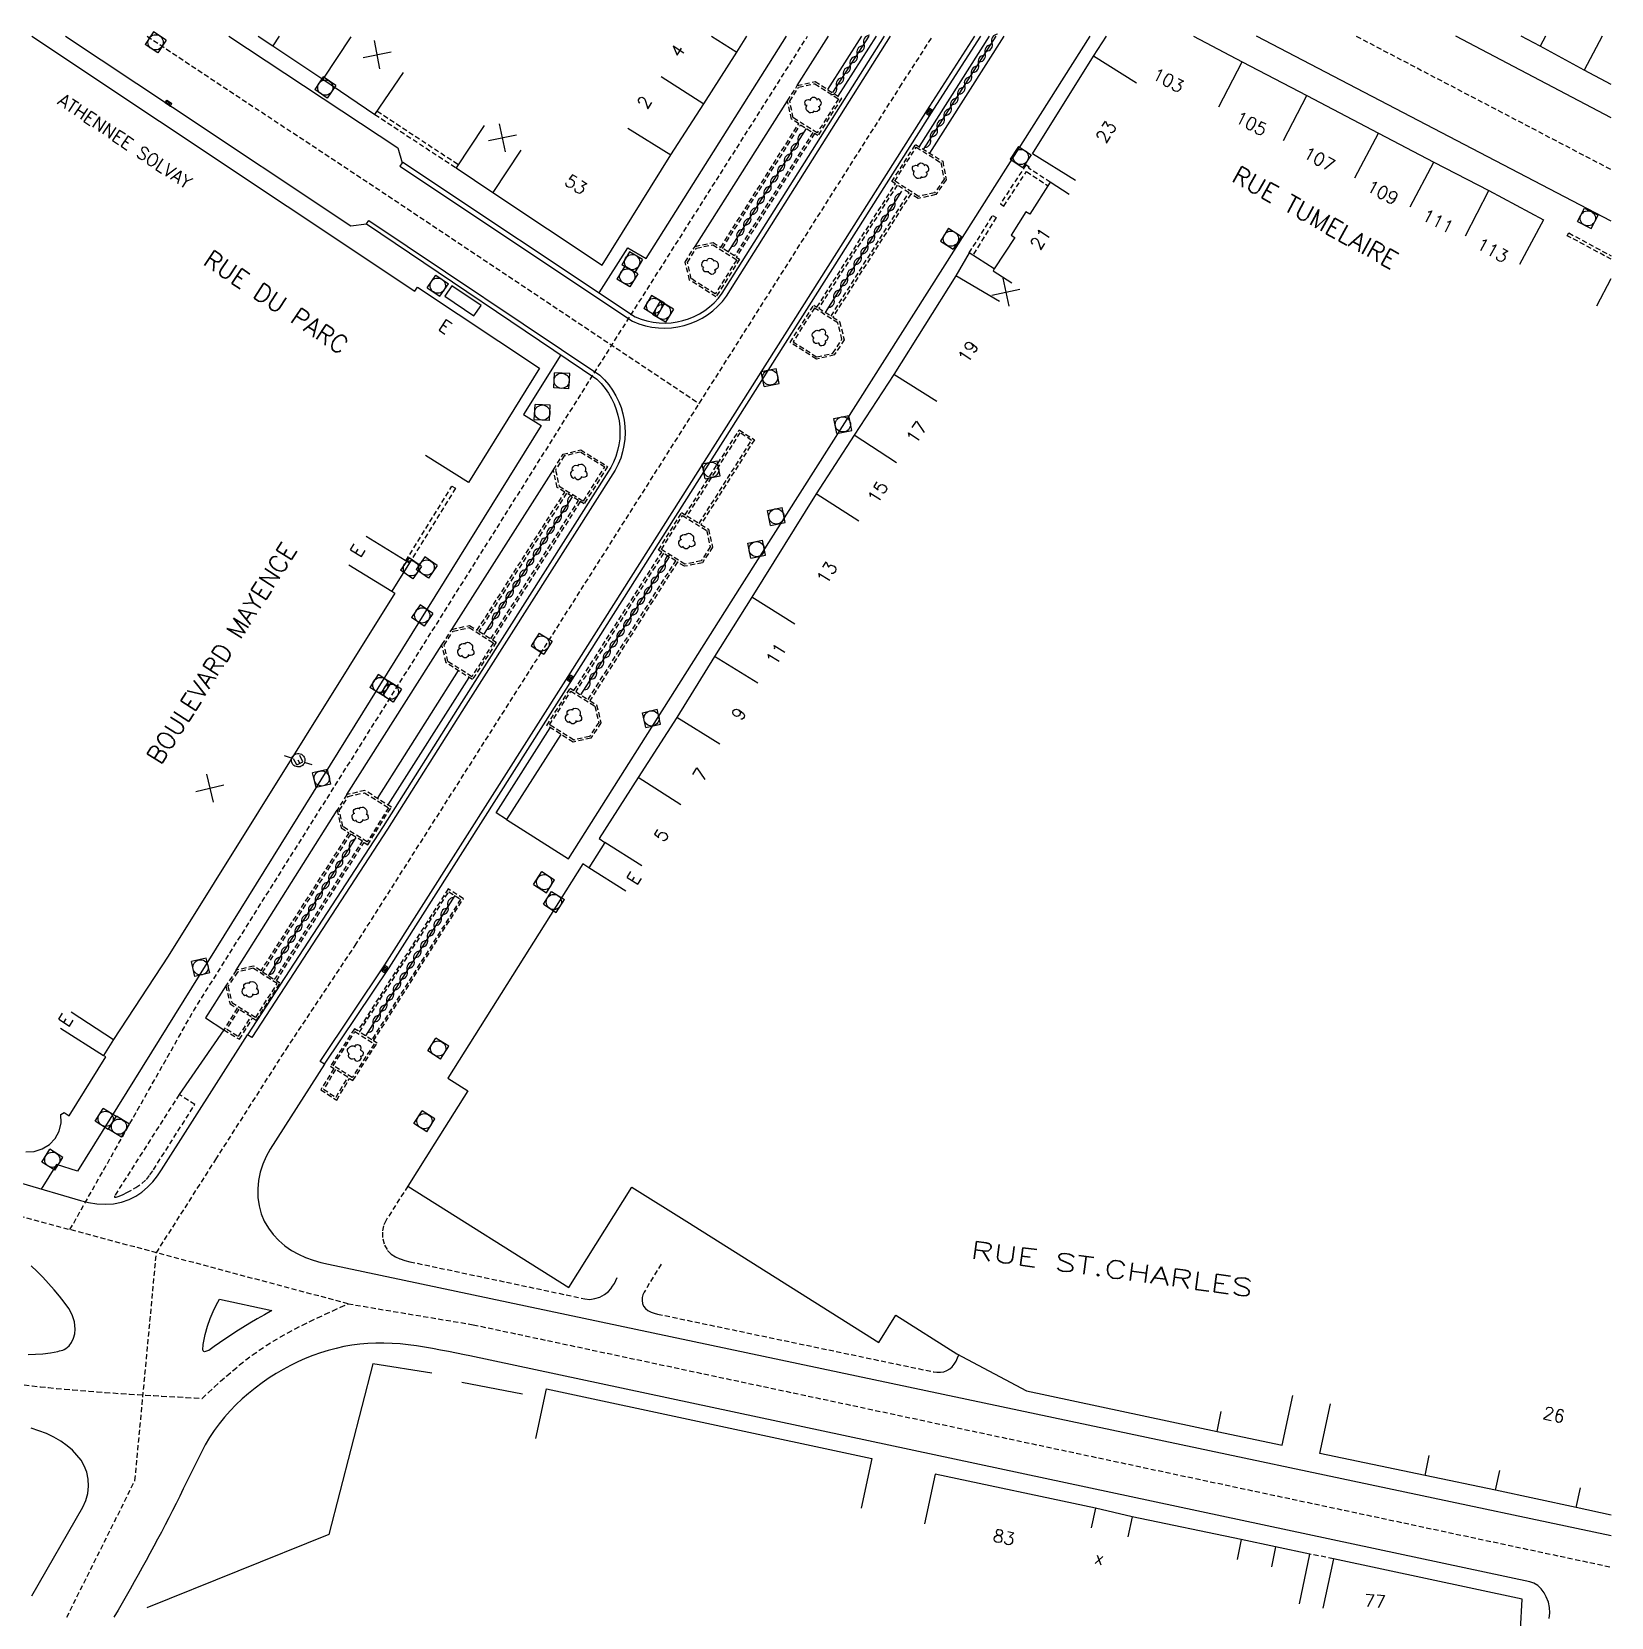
# Model space of a CAD drawing. Header units: millimetres. Extents: x 154999 to 156001, y 121000 to 122001.
# Drawn here: x 155844.4 to 156000, y 121844.2 to 122000.4 of the extents above; entities that cross this region are included whole.
import ezdxf
from ezdxf.enums import TextEntityAlignment as Align

# ---------------------------------------------------------------- set-up
doc = ezdxf.new("R2010")
doc.units = ezdxf.units.MM
doc.linetypes.add('DASHED', pattern=[0.75, 0.5, -0.25])
doc.layers.get('0').update_dxf_attribs({"linetype": 'CONTINUOUS'})
for name, color, linetype in [('W0001', 6, 'DASHED'), ('W0008', 7, 'CONTINUOUS'), ('W0100', 7, 'CONTINUOUS'), ('W0112', 1, 'DASHED'), ('W0300', 7, 'CONTINUOUS'), ('W0310', 3, 'CONTINUOUS'), ('W0322', 7, 'CONTINUOUS'), ('W0334', 7, 'CONTINUOUS'), ('W0400', 7, 'CONTINUOUS'), ('W0420', 7, 'CONTINUOUS'), ('W0471', 7, 'CONTINUOUS'), ('W0984', 7, 'CONTINUOUS'), ('W0989', 7, 'CONTINUOUS'), ('W0991', 7, 'CONTINUOUS'), ('W1102', 7, 'CONTINUOUS')]:
    doc.layers.add(name, color=color, linetype=linetype)
doc.styles.get("Standard").update_dxf_attribs({"font": 'romans.shx', "width": 0.85})

# ---------------------------------------------------------------- blocks, each defined once
blk = doc.blocks.new('T420')
for p, q in [((0.75, 0.75), (-0.75, 0.75)), ((-0.75, 0.75), (-0.75, -0.75)), ((0.75, 0.75), (0.75, -0.75)), ((0.75, -0.75), (-0.75, -0.75))]:
    blk.add_line(p, q)
blk.add_ellipse((0, 0), major_axis=(-0.53, 0.53), ratio=1, start_param=3.926991, end_param=10.210176)
blk = doc.blocks.new('t991o')
at = {"color": 0, "linetype": 'Continuous'}
for p, q in [((-1, 1), (1, -1)), ((-1, -1), (1, 1))]:
    blk.add_line(p, q, dxfattribs=at)
blk = doc.blocks.new('T400')
for p, q in [((-0.15, 0.3), (0.15, 0.3)), ((-0.15, -0.25), (-0.15, 0.3)), ((-0.15, 0.15), (0.15, 0.15)), ((-0.15, 0), (0.15, 0)), ((0.15, 0.3), (0.15, -0.25)), ((-0.15, -0.15), (0.15, -0.15)), ((-0.15, -0.25), (-0.15, -0.3)), ((-0.15, -0.3), (0.15, -0.3)), ((0.15, -0.3), (0.15, -0.25))]:
    blk.add_line(p, q)
blk = doc.blocks.new('T300')
for p, q in [((-0.8, 0.51), (-0.86, 0.34)), ((-0.86, 0.34), (-0.86, 0.17)), ((-0.86, 0.17), (-0.74, 0.06)), ((-0.69, 0.63), (-0.8, 0.51)), ((-0.8, -0.06), (-0.74, 0.06)), ((-0.74, 0.06), (-0.69, 0.11)), ((-0.57, 0.69), (-0.69, 0.63)), ((-0.46, 0.69), (-0.57, 0.69)), ((-0.29, 0.63), (-0.46, 0.69)), ((-0.29, 0.63), (-0.17, 0.74)), ((-0.23, 0.57), (-0.29, 0.63)), ((-0.17, 0.74), (-0.06, 0.8)), ((-0.06, 0.8), (0.06, 0.8)), ((0.06, 0.8), (0.23, 0.74)), ((0.23, 0.74), (0.34, 0.63)), ((0.34, 0.63), (0.4, 0.51)), ((0.46, 0.46), (0.34, 0.46)), ((0.4, 0.51), (0.4, 0.46)), ((0.57, 0.4), (0.46, 0.46)), ((0.57, 0.4), (0.69, 0.29)), ((0.69, 0.29), (0.74, 0.17)), ((0.74, 0.06), (0.69, -0.17)), ((0.74, 0.17), (0.74, 0.06)), ((-0.8, -0.17), (-0.8, -0.06)), ((-0.8, -0.23), (-0.8, -0.17)), ((-0.74, -0.34), (-0.8, -0.23)), ((-0.69, -0.4), (-0.74, -0.34)), ((-0.51, -0.46), (-0.69, -0.4)), ((-0.4, -0.46), (-0.51, -0.46)), ((-0.4, -0.46), (-0.34, -0.46)), ((-0.34, -0.46), (-0.34, -0.4)), ((-0.34, -0.51), (-0.34, -0.46)), ((-0.29, -0.63), (-0.34, -0.51)), ((-0.17, -0.74), (-0.29, -0.63)), ((-0.06, -0.8), (-0.17, -0.74)), ((0.06, -0.8), (-0.06, -0.8)), ((0.17, -0.74), (0.06, -0.8)), ((0.23, -0.69), (0.17, -0.74)), ((0.29, -0.46), (0.23, -0.46)), ((0.29, -0.63), (0.23, -0.69)), ((0.46, -0.4), (0.29, -0.46)), ((0.34, -0.51), (0.29, -0.63)), ((0.34, -0.51), (0.34, -0.46)), ((0.57, -0.34), (0.46, -0.4)), ((0.63, -0.29), (0.57, -0.34)), ((0.69, -0.17), (0.63, -0.29))]:
    blk.add_line(p, q)
blk = doc.blocks.new('T471')
for p, q in [((-0.333334, 0.333334), (-0.333334, -0.333334)), ((-0.333334, 0.333334), (0.333334, 0.333334)), ((-0.333334, 0), (0, 0)), ((0.500001, 0.500001), (1.000002, 1.000002)), ((-0.500001, -0.500001), (-1.000002, -1.000002)), ((-0.333334, -0.333334), (0.333334, -0.333334))]:
    blk.add_line(p, q)
blk.add_ellipse((0, 0), major_axis=(0.471405, 0.471405), ratio=1, start_param=5.4977871438, end_param=11.780972451)
blk = doc.blocks.new('t310o')
at = {"color": 0, "linetype": 'Continuous'}
for centre, start, end in [((-0.5, 0.38), 216.8699, 323.1304), ((0.5, -0.37), 36.8699, 143.1303)]:
    blk.add_arc(centre, 0.625, start, end, dxfattribs=at)

msp = doc.modelspace()

# ---------------------------------------------------------------- linework, layer by layer
at = {"layer": 'W0001'}
for p, q in [((155862.51, 121889.28), (155869.43, 121900.13)), ((155856.66, 121880.1), (155862.51, 121889.28)), ((155875.55, 121875.06), (155842.61, 121883.84)), ((155854.55, 121857.65), (155856.66, 121880.1)), ((155872.54, 121873.68), (155873.29, 121874.03)), ((155873.29, 121874.03), (155874.04, 121874.38)), ((155874.04, 121874.38), (155874.8, 121874.72)), ((155874.8, 121874.72), (155875.55, 121875.06)), ((155875.55, 121875.06), (155887.87, 121873)), ((155869.6, 121872.19), (155870.32, 121872.58)), ((155870.32, 121872.58), (155871.05, 121872.96)), ((155871.05, 121872.96), (155871.79, 121873.32)), ((155871.79, 121873.32), (155872.54, 121873.68)), ((155887.87, 121873), (156000, 121849.11)), ((155866.8, 121870.49), (155867.48, 121870.94)), ((155867.48, 121870.94), (155868.17, 121871.37)), ((155868.17, 121871.37), (155868.88, 121871.79)), ((155868.88, 121871.79), (155869.6, 121872.19)), ((155864.84, 121869.03), (155865.48, 121869.53)), ((155865.48, 121869.53), (155866.13, 121870.02)), ((155866.13, 121870.02), (155866.8, 121870.49)), ((155862.99, 121867.42), (155863.6, 121867.97)), ((155863.6, 121867.97), (155864.22, 121868.5)), ((155864.22, 121868.5), (155864.84, 121869.03)), ((155843.63, 121867.06), (155844.43, 121866.97)), ((155844.43, 121866.97), (155845.23, 121866.88)), ((155845.23, 121866.88), (155846.03, 121866.8)), ((155846.03, 121866.8), (155846.82, 121866.72)), ((155846.82, 121866.72), (155847.62, 121866.65)), ((155847.62, 121866.65), (155848.42, 121866.58)), ((155848.42, 121866.58), (155849.21, 121866.51)), ((155849.21, 121866.51), (155850.01, 121866.45)), ((155850.01, 121866.45), (155850.81, 121866.38)), ((155850.81, 121866.38), (155851.61, 121866.33)), ((155851.61, 121866.33), (155852.4, 121866.27)), ((155852.4, 121866.27), (155853.2, 121866.21)), ((155853.2, 121866.21), (155854, 121866.16)), ((155854, 121866.16), (155854.8, 121866.11)), ((155854.8, 121866.11), (155855.6, 121866.06)), ((155855.6, 121866.06), (155856.39, 121866.01)), ((155856.39, 121866.01), (155857.19, 121865.97)), ((155861.18, 121865.74), (155861.78, 121866.31)), ((155861.78, 121866.31), (155862.38, 121866.87)), ((155862.38, 121866.87), (155862.99, 121867.42)), ((155857.19, 121865.97), (155857.99, 121865.92)), ((155857.99, 121865.92), (155858.79, 121865.88)), ((155858.79, 121865.88), (155859.59, 121865.83)), ((155859.59, 121865.83), (155860.38, 121865.79)), ((155860.38, 121865.79), (155861.18, 121865.74)), ((155847.83, 121844.17), (155854.55, 121857.65))]:
    msp.add_line(p, q, dxfattribs=at)
at = {"layer": 'W0001', "flags": 128}
for points in [[(155848.14, 121882.37), (155860.34, 121903.97), (155901.52, 121969.54), (155920.82, 122000)], [(155855.75, 122000), (155860.12, 121997.09), (155879.13, 121984.51), (155910.14, 121963.79)]]:
    msp.add_lwpolyline(points, dxfattribs=at)
at = {"layer": 'W0001'}
for points in [[(155869.43, 121900.13), (155876.23, 121910.37), (155894.5, 121939.13), (155929.9, 121994.97), (155933.14, 122000)], [(155974.88, 122000), (156000, 121986.85)]]:
    msp.add_lwpolyline(points, dxfattribs=at)
at = {"layer": 'W0008'}
for p, q in [((155857.17, 121888.26), (155865.64, 121901.58)), ((155873.21, 121898.67), (155867.86, 121890.3)), ((155867.46, 121889.59), (155867.13, 121888.83)), ((155867.86, 121890.3), (155867.46, 121889.59)), ((155856.76, 121887.66), (155857.17, 121888.26)), ((155866.89, 121888.03), (155866.72, 121887.21)), ((155867.13, 121888.83), (155866.89, 121888.03)), ((155843.38, 121886.94), (155849.19, 121885.23)), ((155855.23, 121886.08), (155855.79, 121886.56)), ((155855.79, 121886.56), (155856.3, 121887.09)), ((155856.3, 121887.09), (155856.76, 121887.66)), ((155866.72, 121887.21), (155866.64, 121886.38)), ((155866.64, 121886.38), (155866.66, 121885.54)), ((155849.19, 121885.23), (155849.97, 121885.04)), ((155849.97, 121885.04), (155850.79, 121884.92)), ((155850.79, 121884.92), (155851.61, 121884.88)), ((155851.61, 121884.88), (155852.43, 121884.93)), ((155852.43, 121884.93), (155853.22, 121885.08)), ((155853.22, 121885.08), (155853.99, 121885.34)), ((155853.99, 121885.34), (155854.63, 121885.67)), ((155854.63, 121885.67), (155855.23, 121886.08)), ((155866.66, 121885.54), (155866.77, 121884.72)), ((155866.77, 121884.72), (155866.99, 121883.93)), ((155866.99, 121883.93), (155867.29, 121883.2)), ((155867.29, 121883.2), (155867.69, 121882.52)), ((155867.69, 121882.52), (155868.16, 121881.88)), ((155868.16, 121881.88), (155868.71, 121881.3)), ((155868.71, 121881.3), (155869.31, 121880.78)), ((155869.31, 121880.78), (155869.96, 121880.33)), ((155869.96, 121880.33), (155870.65, 121879.94)), ((155844.9, 121878.25), (155844.33, 121878.8)), ((155870.65, 121879.94), (155871.36, 121879.62)), ((155871.36, 121879.62), (155872.1, 121879.36)), ((155872.1, 121879.36), (155872.86, 121879.14)), ((155872.86, 121879.14), (155873.62, 121878.96)), ((155873.62, 121878.96), (155955.91, 121861.55)), ((155845.47, 121877.67), (155844.9, 121878.25)), ((155846.02, 121877.06), (155845.47, 121877.67)), ((155846.57, 121876.44), (155846.02, 121877.06)), ((155847.11, 121875.8), (155846.57, 121876.44)), ((155847.58, 121875.21), (155847.11, 121875.8)), ((155862.56, 121874.92), (155862.88, 121875.52)), ((155862.88, 121875.52), (155868.02, 121874.39)), ((155848.02, 121874.6), (155847.58, 121875.21)), ((155848.37, 121873.96), (155848.02, 121874.6)), ((155848.6, 121873.28), (155848.37, 121873.96)), ((155861.96, 121873.62), (155862.25, 121874.29)), ((155862.25, 121874.29), (155862.56, 121874.92)), ((155867.3, 121873.98), (155866.59, 121873.57)), ((155868.02, 121874.39), (155867.3, 121873.98)), ((155848.67, 121872.56), (155848.6, 121873.28)), ((155848.62, 121872.11), (155848.67, 121872.56)), ((155861.47, 121872.03), (155861.7, 121872.87)), ((155861.7, 121872.87), (155861.96, 121873.62)), ((155864.49, 121872.3), (155863.95, 121871.94)), ((155865.18, 121872.73), (155864.49, 121872.3)), ((155865.88, 121873.16), (155865.18, 121872.73)), ((155866.59, 121873.57), (155865.88, 121873.16)), ((155847.73, 121870.64), (155848.06, 121870.91)), ((155848.06, 121870.91), (155848.31, 121871.26)), ((155848.31, 121871.26), (155848.5, 121871.67)), ((155848.5, 121871.67), (155848.62, 121872.11)), ((155861.23, 121870.69), (155861.25, 121870.87)), ((155861.25, 121870.87), (155861.28, 121871.06)), ((155861.28, 121871.06), (155861.47, 121872.03)), ((155862.35, 121870.85), (155861.82, 121870.47)), ((155862.88, 121871.22), (155862.35, 121870.85)), ((155863.41, 121871.58), (155862.88, 121871.22)), ((155863.95, 121871.94), (155863.41, 121871.58)), ((155875.14, 121870.85), (155874.36, 121870.67)), ((155875.92, 121870.99), (155875.14, 121870.85)), ((155876.7, 121871.09), (155875.92, 121870.99)), ((155877.49, 121871.16), (155876.7, 121871.09)), ((155878.28, 121871.19), (155877.49, 121871.16)), ((155879.08, 121871.19), (155878.28, 121871.19)), ((155879.88, 121871.16), (155879.08, 121871.19)), ((155880.67, 121871.1), (155879.88, 121871.16)), ((155881.47, 121871.01), (155880.67, 121871.1)), ((155882.27, 121870.91), (155881.47, 121871.01)), ((155883.07, 121870.79), (155882.27, 121870.91)), ((155883.86, 121870.65), (155883.07, 121870.79)), ((155844.01, 121870.07), (155844.75, 121870.09)), ((155844.75, 121870.09), (155845.48, 121870.14)), ((155845.48, 121870.14), (155846.21, 121870.23)), ((155846.21, 121870.23), (155846.94, 121870.37)), ((155846.94, 121870.37), (155847.1, 121870.41)), ((155847.1, 121870.41), (155847.27, 121870.45)), ((155847.27, 121870.45), (155847.43, 121870.5)), ((155847.43, 121870.5), (155847.58, 121870.57)), ((155847.58, 121870.57), (155847.73, 121870.64)), ((155861.23, 121870.54), (155861.23, 121870.69)), ((155861.26, 121870.42), (155861.23, 121870.54)), ((155861.33, 121870.35), (155861.26, 121870.42)), ((155861.4, 121870.34), (155861.33, 121870.35)), ((155861.49, 121870.35), (155861.4, 121870.34)), ((155861.59, 121870.38), (155861.49, 121870.35)), ((155861.7, 121870.42), (155861.59, 121870.38)), ((155861.82, 121870.47), (155861.7, 121870.42)), ((155870.59, 121869.33), (155869.87, 121868.97)), ((155871.33, 121869.66), (155870.59, 121869.33)), ((155872.07, 121869.96), (155871.33, 121869.66)), ((155872.83, 121870.23), (155872.07, 121869.96)), ((155873.59, 121870.47), (155872.83, 121870.23)), ((155874.36, 121870.67), (155873.59, 121870.47)), ((155884.65, 121870.5), (155883.86, 121870.65)), ((155885.45, 121870.35), (155884.65, 121870.5)), ((155886.24, 121870.19), (155885.45, 121870.35)), ((155887.02, 121870.03), (155886.24, 121870.19)), ((155887.53, 121869.93), (155887.02, 121870.03)), ((155991.97, 121847.67), (155887.53, 121869.93)), ((155867.77, 121867.75), (155867.08, 121867.27)), ((155868.46, 121868.18), (155867.77, 121867.75)), ((155869.15, 121868.59), (155868.46, 121868.18)), ((155869.87, 121868.97), (155869.15, 121868.59)), ((155865.74, 121866.23), (155865.11, 121865.68)), ((155866.4, 121866.76), (155865.74, 121866.23)), ((155867.08, 121867.27), (155866.4, 121866.76)), ((155863.92, 121864.5), (155863.36, 121863.88)), ((155864.5, 121865.1), (155863.92, 121864.5)), ((155865.11, 121865.68), (155864.5, 121865.1)), ((155862.84, 121863.23), (155862.35, 121862.56)), ((155863.36, 121863.88), (155862.84, 121863.23)), ((155845.09, 121862.55), (155844.33, 121862.79)), ((155845.83, 121862.27), (155845.09, 121862.55)), ((155846.55, 121861.92), (155845.83, 121862.27)), ((155847.24, 121861.52), (155846.55, 121861.92)), ((155847.88, 121861.05), (155847.24, 121861.52)), ((155861.89, 121861.87), (155861.47, 121861.16)), ((155862.35, 121862.56), (155861.89, 121861.87)), ((155955.91, 121861.55), (156000, 121852.24)), ((155848.38, 121860.63), (155847.88, 121861.05)), ((155848.83, 121860.15), (155848.38, 121860.63)), ((155849.23, 121859.64), (155848.83, 121860.15)), ((155861.09, 121860.43), (155859.31, 121856.81)), ((155861.47, 121861.16), (155861.09, 121860.43)), ((155849.55, 121859.08), (155849.23, 121859.64)), ((155849.79, 121858.48), (155849.55, 121859.08)), ((155849.94, 121857.79), (155849.79, 121858.48)), ((155849.89, 121856.36), (155849.97, 121857.07)), ((155849.97, 121857.07), (155849.94, 121857.79)), ((155859.31, 121856.81), (155858.96, 121856.1)), ((155849.41, 121855.03), (155849.7, 121855.67)), ((155849.7, 121855.67), (155849.89, 121856.36)), ((155858.61, 121855.39), (155858.25, 121854.68)), ((155858.96, 121856.1), (155858.61, 121855.39)), ((155844.39, 121846.27), (155849.41, 121855.03)), ((155857.88, 121853.97), (155857.52, 121853.27)), ((155858.25, 121854.68), (155857.88, 121853.97)), ((155857.15, 121852.56), (155856.78, 121851.86)), ((155857.52, 121853.27), (155857.15, 121852.56)), ((155856.02, 121850.46), (155855.64, 121849.77)), ((155856.4, 121851.16), (155856.02, 121850.46)), ((155856.78, 121851.86), (155856.4, 121851.16)), ((155855.25, 121849.06), (155854.86, 121848.36)), ((155855.64, 121849.77), (155855.25, 121849.06)), ((155854.47, 121847.66), (155854.08, 121846.95)), ((155854.86, 121848.36), (155854.47, 121847.66)), ((155992.38, 121847.52), (155991.97, 121847.67)), ((155992.76, 121847.28), (155992.38, 121847.52)), ((155993.09, 121846.96), (155992.76, 121847.28)), ((155853.68, 121846.25), (155853.28, 121845.55)), ((155854.08, 121846.95), (155853.68, 121846.25)), ((155993.38, 121846.58), (155993.09, 121846.96)), ((155993.6, 121846.17), (155993.38, 121846.58)), ((155993.8, 121845.65), (155993.6, 121846.17)), ((155852.88, 121844.86), (155852.48, 121844.16)), ((155853.28, 121845.55), (155852.88, 121844.86)), ((155993.91, 121845.12), (155993.8, 121845.65)), ((155993.88, 121844.05), (155993.93, 121844.59)), ((155993.93, 121844.59), (155993.91, 121845.12))]:
    msp.add_line(p, q, dxfattribs=at)
for points in [[(155847.71, 122000), (155858.25, 121993), (155875.81, 121981.3), (155877.36, 121981.51), (155877.6, 121981.84), (155900.35, 121966.59, -0.348423), (155901.86, 121957.22), (155887.15, 121934.07), (155879.42, 121921.84), (155866.06, 121901.31), (155865.64, 121901.58)], [(155863.8, 122000), (155880.45, 121989.01), (155880.87, 121987.51), (155880.65, 121987.18), (155903.58, 121971.91, 0.359654), (155912.83, 121974.39), (155928.99, 122000, 0.374735)], [(155873.21, 121898.67), (155872.78, 121898.93), (155879.17, 121908.46), (155897.46, 121937.25), (155932.85, 121993.09), (155937.31, 122000, -0.357514)]]:
    msp.add_lwpolyline(points, format="xyb", dxfattribs=at)
for points in [[(156000, 121981.76), (155965.05, 122000)], [(156000, 121991.95), (155984.67, 122000)]]:
    msp.add_lwpolyline(points, dxfattribs=at)
at = {"layer": 'W0100'}
for points in [[(155844.39, 122000), (155882.11, 121974.86), (155882.39, 121975.28), (155894.41, 121967.29), (155887.41, 121956.02), (155883.16, 121958.66)], [(155866.68, 122000), (155868.12, 121999.05), (155873.06, 121995.77), (155878.18, 121992.29), (155880.99, 121996.42)], [(155888.94, 121991.2), (155886.18, 121987.03), (155889.82, 121984.61), (155900.57, 121977.45), (155907.35, 121988.3), (155910.6, 121993.33), (155913.83, 121998.42), (155914.84, 122000)], [(155947.22, 121985.77), (155942.98, 121988.42), (155948.99, 121998.03), (155950.27, 122000)], [(155958.83, 122000), (155963.64, 121997.48), (155970.02, 121994.16), (155977.07, 121990.45), (155982.51, 121987.6), (155987.95, 121984.78), (155993.32, 121981.89), (155990.95, 121977.49)], [(156000, 121995.24), (155997.34, 121996.64), (155992.99, 121999.03), (155991.13, 122000)], [(155946.58, 121984.4), (155944.73, 121985.6), (155942.7, 121982.46), (155942.32, 121982.7), (155940.87, 121980.4), (155941.22, 121980.17), (155939.2, 121977.06), (155936.75, 121978.64), (155935.42, 121976.37), (155929.31, 121966.66), (155925.39, 121960.69), (155921.67, 121954.9), (155915.31, 121944.7), (155911.66, 121938.87), (155907.92, 121932.85), (155904.12, 121926.94), (155900.28, 121920.91), (155900.85, 121920.54), (155899.28, 121918.04), (155898.67, 121918.42), (155885.37, 121897.31), (155887.34, 121896.06), (155884.09, 121890.9)], [(155998.59, 121973.43), (156000, 121976.12)], [(155877.34, 121950.71), (155881.6, 121948.08), (155879.87, 121945.29), (155880.15, 121945.1), (155857.83, 121909.34), (155852.43, 121901.11), (155851.44, 121899.54)]]:
    msp.add_lwpolyline(points, dxfattribs=at)
msp.add_lwpolyline([(155885.08, 121974.39), (155887.94, 121972.45), (155888.64, 121973.47), (155885.78, 121975.41)], close=True, dxfattribs=at)
at = {"layer": 'W0112'}
for p, q in [((155858.9, 121895.69), (155852.54, 121885.7)), ((155856.37, 121888.28), (155860.45, 121894.71)), ((155860.45, 121894.71), (155858.9, 121895.69)), ((155856.02, 121887.76), (155856.37, 121888.28)), ((155853.75, 121886.04), (155854.62, 121886.51)), ((155854.62, 121886.51), (155855.23, 121886.92)), ((155855.23, 121886.92), (155855.67, 121887.32)), ((155855.67, 121887.32), (155856.02, 121887.76)), ((155881.43, 121886.66), (155879.28, 121883.3)), ((155852.54, 121885.7), (155852.52, 121885.57)), ((155852.52, 121885.57), (155852.69, 121885.57)), ((155852.69, 121885.57), (155852.99, 121885.68)), ((155852.99, 121885.68), (155853.37, 121885.85)), ((155853.37, 121885.85), (155853.75, 121886.04)), ((155879.28, 121883.3), (155879.03, 121882.74)), ((155879.03, 121882.74), (155878.92, 121882.11)), ((155878.92, 121882.11), (155878.96, 121881.45)), ((155878.96, 121881.45), (155879.13, 121880.83)), ((155879.13, 121880.83), (155879.44, 121880.3)), ((155879.44, 121880.3), (155879.78, 121879.95)), ((155879.78, 121879.95), (155880.2, 121879.68)), ((155880.2, 121879.68), (155880.66, 121879.48)), ((155880.66, 121879.48), (155881.15, 121879.32)), ((155881.15, 121879.32), (155881.63, 121879.21)), ((155881.63, 121879.21), (155898.88, 121875.55)), ((155906.39, 121878.98), (155904.71, 121876.21)), ((155901.61, 121876.79), (155901.78, 121877.07)), ((155901.78, 121877.07), (155901.93, 121877.36)), ((155901.93, 121877.36), (155902.07, 121877.66)), ((155898.88, 121875.55), (155899.37, 121875.5)), ((155899.37, 121875.5), (155899.87, 121875.57)), ((155899.87, 121875.57), (155900.36, 121875.73)), ((155900.36, 121875.73), (155900.81, 121875.97)), ((155900.81, 121875.97), (155901.2, 121876.28)), ((155901.2, 121876.28), (155901.42, 121876.52)), ((155901.42, 121876.52), (155901.61, 121876.79)), ((155904.52, 121875.67), (155904.51, 121875.38)), ((155904.59, 121875.96), (155904.52, 121875.67)), ((155904.71, 121876.21), (155904.59, 121875.96)), ((155904.51, 121875.38), (155904.55, 121875.1)), ((155904.55, 121875.1), (155904.65, 121874.84)), ((155904.65, 121874.84), (155904.84, 121874.59)), ((155904.84, 121874.59), (155905.09, 121874.4)), ((155905.09, 121874.4), (155905.39, 121874.24)), ((155905.39, 121874.24), (155905.71, 121874.13)), ((155905.71, 121874.13), (155906.03, 121874.05)), ((155906.03, 121874.05), (155933.24, 121868.35)), ((155935.27, 121869.11), (155935.44, 121869.4)), ((155935.44, 121869.4), (155935.59, 121869.72)), ((155935.59, 121869.72), (155935.72, 121870.04)), ((155933.24, 121868.35), (155933.56, 121868.31)), ((155933.56, 121868.31), (155933.9, 121868.32)), ((155933.9, 121868.32), (155934.23, 121868.37)), ((155934.23, 121868.37), (155934.55, 121868.48)), ((155934.55, 121868.48), (155934.83, 121868.64)), ((155934.83, 121868.64), (155935.07, 121868.85)), ((155935.07, 121868.85), (155935.27, 121869.11)), ((155972.63, 121849.94), (155970.3, 121850.38))]:
    msp.add_line(p, q, dxfattribs=at)
for points in [[(155914.11, 121978.03), (155911.79, 121974.32), (155909.19, 121975.97), (155908.76, 121977.74), (155909.73, 121979.29), (155911.5, 121979.67), (155912.26, 121979.19), (155919.95, 121991.38), (155919.23, 121991.83), (155918.85, 121993.62), (155919.8, 121995.14), (155921.56, 121995.54), (155924.15, 121993.88), (155921.82, 121990.2), (155921.5, 121990.4), (155913.78, 121978.23)], [(155923.87, 121993.82), (155921.76, 121990.47), (155919.41, 121991.96), (155919.06, 121993.59), (155919.93, 121994.97), (155921.52, 121995.32)], [(155912.43, 121979.09), (155920.12, 121991.27), (155921.33, 121990.51), (155913.61, 121978.34)], [(155929.47, 121985.44), (155929.12, 121985.67), (155931.46, 121989.33), (155931.46, 121989.33), (155934.13, 121987.67), (155934.47, 121985.85), (155933.45, 121984.39), (155931.7, 121984), (155930.98, 121984.47), (155923.3, 121972.31), (155923.97, 121971.88), (155924.42, 121970.09), (155923.45, 121968.58), (155921.68, 121968.18), (155919.1, 121969.82), (155921.43, 121973.49), (155921.74, 121973.3)], [(155929.4, 121985.73), (155931.52, 121989.06), (155933.95, 121987.54), (155934.26, 121985.9), (155933.33, 121984.57), (155931.74, 121984.21)], [(155930.81, 121984.57), (155929.64, 121985.33), (155921.91, 121973.19), (155923.13, 121972.42)], [(155913.83, 121977.96), (155911.72, 121974.6), (155909.36, 121976.1), (155908.98, 121977.71), (155909.86, 121979.11), (155911.47, 121979.45)], [(155919.38, 121969.88), (155921.72, 121968.4), (155923.32, 121968.75), (155924.2, 121970.13), (155923.8, 121971.75), (155921.49, 121973.21)], [(155910.3, 121951.88), (155911.04, 121951.42), (155911.44, 121949.65), (155910.46, 121948.1), (155908.69, 121947.75), (155907.99, 121948.18), (155899.36, 121934.51), (155900.03, 121934.09), (155900.46, 121932.33), (155899.46, 121930.81), (155897.73, 121930.42), (155895.13, 121932.06), (155897.44, 121935.74), (155897.8, 121935.51), (155906.45, 121949.15), (155906.13, 121949.35), (155908.41, 121953.04), (155908.76, 121952.83), (155914.09, 121961.2), (155915.57, 121960.22)], [(155910.13, 121951.98), (155915.3, 121960.16), (155914.15, 121960.92), (155908.93, 121952.73)], [(155898.79, 121953.9), (155898.42, 121954.14), (155889.78, 121940.49), (155890.14, 121940.26), (155887.79, 121936.59), (155885.2, 121938.25), (155884.79, 121940.02), (155885.77, 121941.53), (155887.52, 121941.93), (155888.27, 121941.45), (155896.9, 121955.07), (155896.16, 121955.53), (155895.77, 121957.27), (155896.72, 121958.8), (155898.46, 121959.22), (155901.11, 121957.59)], [(155898.73, 121954.18), (155900.83, 121957.53), (155898.42, 121959.01), (155896.85, 121958.63), (155895.99, 121957.24), (155896.34, 121955.65)], [(155897.07, 121954.96), (155888.44, 121941.35), (155889.62, 121940.6), (155898.25, 121954.24)], [(155906.41, 121949.42), (155908.48, 121952.77), (155910.87, 121951.3), (155911.22, 121949.68), (155910.33, 121948.28), (155908.73, 121947.96)], [(155906.62, 121949.04), (155897.97, 121935.4), (155899.19, 121934.62), (155907.82, 121948.29)], [(155887.73, 121936.87), (155885.37, 121938.38), (155885.01, 121939.98), (155885.89, 121941.36), (155887.49, 121941.72), (155889.86, 121940.2)], [(155895.4, 121932.12), (155897.5, 121935.46), (155899.86, 121933.96), (155900.24, 121932.37), (155899.34, 121930.99), (155897.77, 121930.63)], [(155877.48, 121920.31), (155879.81, 121924.02), (155877.2, 121925.65), (155875.43, 121925.25), (155874.47, 121923.73), (155874.86, 121921.97), (155875.63, 121921.49), (155866.95, 121907.89), (155866.24, 121908.35), (155864.53, 121907.94), (155863.5, 121906.4), (155863.91, 121904.64), (155864.62, 121904.19), (155863.31, 121902.06), (155864.83, 121901.13), (155866.14, 121903.24), (155866.52, 121903), (155868.83, 121906.68), (155868.48, 121906.9), (155877.12, 121920.54)], [(155877.42, 121920.59), (155875.03, 121922.1), (155874.68, 121923.69), (155875.56, 121925.07), (155877.17, 121925.44), (155879.53, 121923.96)], [(155875.8, 121921.38), (155867.12, 121907.78), (155868.31, 121907.01), (155876.95, 121920.65)], [(155874.15, 121898.25), (155872.86, 121896.15), (155874.42, 121895.14), (155875.69, 121897.28), (155876.02, 121897.08), (155878.4, 121900.75), (155878.05, 121900.97), (155886.9, 121914.99), (155885.41, 121915.96), (155876.49, 121901.95), (155876.16, 121902.16), (155873.8, 121898.47)], [(155876.66, 121901.85), (155885.47, 121915.68), (155886.63, 121914.93), (155877.88, 121901.08)], [(155866.46, 121903.28), (155868.55, 121906.62), (155866.2, 121908.14), (155864.65, 121907.76), (155863.71, 121906.36), (155864.08, 121904.77)], [(155864.79, 121904.09), (155863.59, 121902.13), (155864.76, 121901.41), (155865.98, 121903.35)], [(155875.96, 121897.36), (155874.08, 121898.53), (155876.22, 121901.89), (155878.12, 121900.69)], [(155874.32, 121898.14), (155873.13, 121896.21), (155874.36, 121895.42), (155875.52, 121897.39)]]:
    msp.add_lwpolyline(points, close=True, dxfattribs=at)
for points in [[(155878.41, 121992.62), (155886.4, 121987.36)], [(155878.18, 121992.29), (155886.18, 121987.03)], [(155944.73, 121985.6), (155942.59, 121987), (155942.66, 121987.09), (155942.32, 121987.31), (155939.81, 121983.48), (155940.15, 121983.26), (155942.38, 121986.66), (155944.51, 121985.26)], [(155936.75, 121978.64), (155939.05, 121982.34), (155939.39, 121982.13), (155937.09, 121978.42)], [(156000, 121978.01), (155995.67, 121980.34), (155995.81, 121980.61), (156000, 121978.35)], [(155881.25, 121948.29), (155885.78, 121955.65), (155886.12, 121955.44), (155881.6, 121948.08)]]:
    msp.add_lwpolyline(points, dxfattribs=at)
at = {"layer": 'W0310'}
for p, q in [((155877.98, 121869.15), (155873.65, 121852.31)), ((155883.8, 121868.24), (155877.98, 121869.15)), ((155873.65, 121852.31), (155855.73, 121845.09))]:
    msp.add_line(p, q, dxfattribs=at)
for points in [[(155926.84, 122000), (155923.27, 121994.45)], [(155932.25, 121988.83), (155939.4, 122000)], [(155913, 121978.73), (155920.7, 121990.9)], [(155922.57, 121972.77), (155930.1, 121984.72)], [(155888.93, 121941.04), (155897.64, 121954.61)], [(155898.49, 121935.07), (155907.22, 121948.67)]]:
    msp.add_lwpolyline(points, dxfattribs=at)
at = {"layer": 'W0310', "flags": 128}
for points in [[(155867.71, 121907.4), (155876.35, 121921.03)], [(155886.05, 121915.31), (155877.27, 121901.46)]]:
    msp.add_lwpolyline(points, dxfattribs=at)
at = {"layer": 'W0322'}
msp.add_line((155892.73, 121866.14), (155886.75, 121867.31), dxfattribs=at)
at = {"layer": 'W0334'}
for points in [[(155873.21, 121898.67), (155879.59, 121908.19), (155897.88, 121936.99), (155933.27, 121992.82), (155937.9, 122000, -0.356052)], [(155880.87, 121987.51), (155880.93, 121987.59), (155903.83, 121972.35, 0.357534), (155912.41, 121974.67), (155928.4, 122000, 0.373413)], [(155877.36, 121981.51), (155900.04, 121966.19, -0.346437), (155901.43, 121957.48), (155886.73, 121934.34), (155879, 121922.1), (155865.64, 121901.58)]]:
    msp.add_lwpolyline(points, format="xyb", dxfattribs=at)
for points in [[(155891.15, 121922.79), (155897.25, 121918.92), (155913.28, 121944.24), (155935.47, 121979.18), (155948.67, 122000)], [(155900.29, 121974.71), (155903.12, 121979.15), (155904.9, 121978.08), (155918.75, 122000)], [(155926.12, 122000), (155922.79, 121994.75)], [(155927.57, 122000), (155923.81, 121994.1)], [(155938.7, 122000), (155931.8, 121989.12)], [(155940.16, 122000), (155932.82, 121988.48)], [(155896.49, 121968.59), (155892.82, 121962.72), (155894.58, 121961.62), (155848.87, 121888.14), (155846.83, 121888.8), (155845.3, 121886.37)], [(155878.43, 121924.88), (155886.42, 121937.47)], [(155879.48, 121924.23), (155887.46, 121936.8)], [(155896.51, 121931.18), (155891.15, 121922.79), (155890.13, 121923.46), (155895.47, 121931.84)]]:
    msp.add_lwpolyline(points, dxfattribs=at)
at = {"layer": 'W0334', "flags": 128}
for points in [[(155919.8, 121995.14), (155922.88, 122000)], [(155909.73, 121979.29), (155918.85, 121993.62)], [(155885.77, 121941.53), (155895.77, 121957.27)], [(155875.43, 121925.25), (155884.79, 121940.02)], [(155864.53, 121907.94), (155874.47, 121923.73)], [(155863.5, 121906.4), (155861.51, 121903.24), (155863.31, 121902.06), (155858.9, 121895.69)]]:
    msp.add_lwpolyline(points, dxfattribs=at)
at = {"layer": 'W1102'}
for p, q in [((155868.74, 122000), (155868.12, 121999.05)), ((155875.83, 121999.93), (155873.06, 121995.77)), ((155911.34, 122000), (155913.83, 121998.42)), ((155993.52, 122000), (155992.99, 121999.03)), ((155999.11, 122000), (155997.34, 121996.64)), ((155953.23, 121995.37), (155948.99, 121998.03)), ((155961.32, 121993.05), (155963.64, 121997.48)), ((155906.4, 121996.04), (155910.6, 121993.33)), ((155967.71, 121989.73), (155970.02, 121994.16)), ((155903.11, 121990.95), (155907.35, 121988.3)), ((155974.74, 121986.03), (155977.07, 121990.45)), ((155892.58, 121988.78), (155889.82, 121984.61)), ((155980.19, 121983.17), (155982.51, 121987.6)), ((155985.65, 121980.34), (155987.95, 121984.78)), ((155939.74, 121973.84), (155935.42, 121976.37)), ((155933.54, 121963.99), (155929.31, 121966.66)), ((155929.58, 121957.95), (155925.39, 121960.69)), ((155925.88, 121952.2), (155921.67, 121954.9)), ((155875.62, 121947.91), (155879.87, 121945.29)), ((155919.55, 121942.05), (155915.31, 121944.7)), ((155915.9, 121936.22), (155911.66, 121938.87)), ((155912.16, 121930.21), (155907.92, 121932.85)), ((155908.32, 121924.24), (155904.12, 121926.94)), ((155904.5, 121918.23), (155900.85, 121920.54)), ((155902.92, 121915.74), (155899.28, 121918.04)), ((155848.25, 121903.85), (155852.43, 121901.11)), ((155847.22, 121902.22), (155851.44, 121899.54)), ((155848.08, 121893.58), (155851.68, 121899.4)), ((155851.68, 121899.4), (155851.44, 121899.54)), ((155847.07, 121892.09), (155847.26, 121892.89)), ((155847.25, 121893.72), (155847.56, 121893.92)), ((155847.26, 121892.89), (155847.25, 121893.72)), ((155847.56, 121893.92), (155848.08, 121893.58)), ((155846.12, 121890.76), (155846.68, 121891.37)), ((155846.68, 121891.37), (155847.07, 121892.09)), ((155843.81, 121890.04), (155844.63, 121890.08)), ((155844.63, 121890.08), (155845.42, 121890.33)), ((155845.42, 121890.33), (155846.12, 121890.76)), ((155884.09, 121890.9), (155881.43, 121886.66)), ((155881.43, 121886.66), (155897.3, 121876.68)), ((155897.3, 121876.68), (155903.51, 121886.56)), ((155903.51, 121886.56), (155908.91, 121883.16)), ((155908.91, 121883.16), (155927.83, 121871.26)), ((155927.83, 121871.26), (155929.51, 121873.93)), ((155929.51, 121873.93), (155935.53, 121870.14)), ((155935.53, 121870.14), (155942.39, 121866.48)), ((155894.05, 121861.8), (155895.1, 121866.69)), ((155895.1, 121866.69), (155927.16, 121859.8)), ((155942.39, 121866.48), (155961.16, 121862.47)), ((155967.58, 121861.12), (155968.62, 121866.01)), ((155971.3, 121860.32), (155972.35, 121865.21)), ((155961.16, 121862.47), (155961.58, 121864.43)), ((155961.16, 121862.47), (155967.58, 121861.12)), ((155927.16, 121859.8), (155926.11, 121854.91)), ((155981.65, 121858.14), (155971.3, 121860.32)), ((155981.65, 121858.14), (155982.07, 121860.1)), ((155933.38, 121858.26), (155932.34, 121853.37)), ((155949.19, 121854.93), (155933.38, 121858.26)), ((155988.6, 121856.68), (155989.01, 121858.63)), ((155988.6, 121856.68), (155981.65, 121858.14)), ((155996.55, 121854.97), (155988.6, 121856.68)), ((155996.55, 121854.97), (155996.96, 121856.92)), ((155949.19, 121854.93), (155948.77, 121852.98)), ((155952.78, 121854.05), (155949.19, 121854.93)), ((155952.78, 121854.05), (155952.37, 121852.09)), ((155963.55, 121851.82), (155952.78, 121854.05)), ((156000, 121854.22), (155996.55, 121854.97)), ((155963.55, 121851.82), (155963.14, 121849.86)), ((155966.92, 121851.1), (155963.55, 121851.82)), ((155966.92, 121851.1), (155966.51, 121849.14)), ((155970.3, 121850.38), (155966.92, 121851.1)), ((155969.28, 121845.48), (155970.3, 121850.38)), ((155972.63, 121849.94), (155971.58, 121845.05)), ((155991.21, 121845.95), (155972.63, 121849.94)), ((155991.06, 121842.91), (155991.21, 121845.95))]:
    msp.add_line(p, q, dxfattribs=at)
at = {"layer": 'W1102', "flags": 128}
msp.add_lwpolyline([(155939.2, 121977.06), (155939.09, 121976.89), (155940.94, 121975.69)], dxfattribs=at)

# ---------------------------------------------------------------- block references
at = {"layer": 'W0300'}
for p, rotation in [((155921.27, 121993.18), 237.607287930154), ((155931.86, 121986.7), 237.607287930154), ((155911.29, 121977.32), 12.0046333274558), ((155922, 121970.42), 146.492228040135), ((155898.35, 121957.09), 57.6837944213787), ((155909, 121950.27), 57.61061227641811), ((155887.22, 121939.53), 57.59712155199149), ((155897.83, 121933.03), 57.85991752656999), ((155876.8, 121923.29), 57.6358504983957), ((155865.98, 121906.09), 57.99665087447521), ((155876.22, 121899.89), 147.990899741619)]:
    msp.add_blockref('T300', p, dxfattribs=dict(at, rotation=rotation))
at = {"layer": 'W0310'}
for p, rotation in [((155925.69, 121998.21), 237.22757260256), ((155926.37, 121999.26), 237.22757260256), ((155938.32, 121998.31), 57.38184946142258), ((155938.99, 121999.36), 57.38184946142258), ((155925.01, 121997.16), 237.22757260256), ((155937.65, 121997.26), 57.38184946142258), ((155923.66, 121995.06), 237.22757260256), ((155924.34, 121996.11), 237.22757260256), ((155936.3, 121995.15), 57.38184946142258), ((155936.97, 121996.2), 57.38184946142258), ((155935.62, 121994.1), 57.38184946142258), ((155934.28, 121991.99), 57.38184946142258), ((155934.95, 121993.04), 57.38184946142258), ((155933.6, 121990.94), 57.38184946142258), ((155919.22, 121988.56), 57.6825948121675), ((155919.89, 121989.62), 57.6825948121675), ((155932.93, 121989.89), 57.38184946142258), ((155918.55, 121987.51), 57.6825948121675), ((155917.21, 121985.39), 57.6825948121675), ((155917.88, 121986.45), 57.6825948121675), ((155916.55, 121984.34), 57.6825948121675), ((155915.88, 121983.28), 57.6825948121675), ((155928.75, 121982.58), 57.78118539811579), ((155929.42, 121983.64), 57.78118539811579), ((155914.54, 121981.17), 57.6825948121675), ((155915.21, 121982.22), 57.6825948121675), ((155928.09, 121981.52), 57.78118539811579), ((155913.87, 121980.11), 57.6825948121675), ((155926.75, 121979.41), 57.78118539811579), ((155927.42, 121980.46), 57.78118539811579), ((155926.09, 121978.35), 57.78118539811579), ((155924.75, 121976.23), 57.78118539811579), ((155925.42, 121977.29), 57.78118539811579), ((155924.09, 121975.18), 57.78118539811579), ((155923.42, 121974.12), 57.78118539811579), ((155896.53, 121952.88), 57.2975848956216), ((155897.2, 121953.93), 57.2975848956216), ((155895.85, 121951.82), 57.2975848956216), ((155894.5, 121949.72), 57.2975848956216), ((155895.18, 121950.77), 57.2975848956216), ((155893.83, 121948.67), 57.2975848956216), ((155906.78, 121947.99), 57.33770981700599), ((155892.48, 121946.57), 57.2975848956216), ((155893.15, 121947.62), 57.2975848956216), ((155906.1, 121946.94), 57.33770981700599), ((155891.8, 121945.51), 57.2975848956216), ((155904.75, 121944.83), 57.33770981700599), ((155905.43, 121945.88), 57.33770981700599), ((155890.45, 121943.41), 57.2975848956216), ((155891.13, 121944.46), 57.2975848956216), ((155904.08, 121943.78), 57.33770981700599), ((155889.77, 121942.36), 57.2975848956216), ((155902.73, 121941.67), 57.33770981700599), ((155903.4, 121942.73), 57.33770981700599), ((155902.06, 121940.62), 57.33770981700599), ((155900.71, 121938.52), 57.33770981700599), ((155901.38, 121939.57), 57.33770981700599), ((155900.03, 121937.46), 57.33770981700599), ((155899.36, 121936.41), 57.33770981700599), ((155875.68, 121919.97), 57.65400928328726), ((155875.01, 121918.92), 57.65400928328726), ((155873.67, 121916.81), 57.65400928328726), ((155874.34, 121917.86), 57.65400928328726), ((155873, 121915.75), 57.65400928328726), ((155871.67, 121913.64), 57.65400928328726), ((155872.34, 121914.69), 57.65400928328726), ((155885.38, 121914.25), 237.6298149129712), ((155871, 121912.58), 57.65400928328726), ((155884.04, 121912.14), 237.6298149129712), ((155884.71, 121913.19), 237.6298149129712), ((155869.66, 121910.47), 57.65400928328726), ((155870.33, 121911.52), 57.65400928328726), ((155883.37, 121911.08), 237.6298149129712), ((155868.99, 121909.41), 57.65400928328726), ((155882.03, 121908.97), 237.6298149129712), ((155882.7, 121910.03), 237.6298149129712), ((155868.32, 121908.36), 57.65400928328726), ((155881.36, 121907.91), 237.6298149129712), ((155880.02, 121905.8), 237.6298149129712), ((155880.69, 121906.86), 237.6298149129712), ((155879.36, 121904.75), 237.6298149129712), ((155878.02, 121902.64), 237.6298149129712), ((155878.69, 121903.69), 237.6298149129712)]:
    msp.add_blockref('t310o', p, dxfattribs=dict(at, rotation=rotation))
at = {"layer": 'W0400'}
for p, rotation in [((155857.84, 121993.41), 56.41442428056504), ((155932.81, 121992.53), 147.6258349651438), ((155897.41, 121936.7), 147.5766246439797), ((155879.17, 121908.03), 147.5909872228074)]:
    msp.add_blockref('T400', p, dxfattribs=dict(at, rotation=rotation))
at = {"layer": 'W0420'}
for p, rotation in [((155856.58, 121999.4), 326.395223225996), ((155873.3, 121994.94), 325.809100823365), ((155941.82, 121988.1), 56.75510785049639), ((155997.69, 121982.05), 152.1911346739718), ((155934.94, 121980.04), 57.70088154332259), ((155903.53, 121977.73), 328.790918717616), ((155903.05, 121976.32), 328.790918717616), ((155884.38, 121975.41), 145.852443187656), ((155905.7, 121973.42), 328.790918717616), ((155906.56, 121972.84), 328.790918717616), ((155896.59, 121966.04), 267.146276591186), ((155917.12, 121966.37), 191.324900674779), ((155894.68, 121962.91), 267.146276591186), ((155924.3, 121961.74), 191.324900674779), ((155911.32, 121957.27), 191.324900674779), ((155917.74, 121952.67), 191.324900674779), ((155915.8, 121949.44), 191.324900674779), ((155881.74, 121947.56), 325.242955869067), ((155883.28, 121947.63), 325.242955869067), ((155882.85, 121942.91), 325.242955869067), ((155894.61, 121940.14), 57.5766246439797), ((155878.73, 121936.05), 327.389281567764), ((155879.76, 121935.4), 327.389281567764), ((155905.44, 121932.76), 192.750163769751), ((155872.95, 121926.84), 282.972026538944), ((155894.86, 121916.62), 147.316668088053), ((155895.82, 121914.67), 147.316668088053), ((155861.01, 121908.23), 282.972026538944), ((155884.42, 121900.22), 237.740221681223), ((155851.66, 121893.29), 237.948337692883), ((155852.97, 121892.52), 237.948337692883), ((155883.07, 121893.06), 237.740221681223), ((155846.4, 121889.26), 237.948337692883)]:
    msp.add_blockref('T420', p, dxfattribs=dict(at, rotation=rotation))
at = {"layer": 'W0471', "rotation": 117.1256366963601}
msp.add_blockref('T471', (155870.63, 121928.64), dxfattribs=at)
at = {"layer": 'W0991'}
for p, rotation in [((155878.41, 121998.18), 55.81152272171695), ((155890.76, 121989.99), 56.50431718923046), ((155940.34, 121974.77), 327.0501670413849), ((155861.93, 121925.88), 328.1574633024057)]:
    msp.add_blockref('t991o', p, dxfattribs=dict(at, rotation=rotation))

# ---------------------------------------------------------------- texts
at = {"layer": 'W0984'}
for s, rotation, p in [('ATHENNEE SOLVAY', 326.3125, (155853.57, 121989.64)), ('E', 325.8524, (155885.1, 121971.38)), ('E', 58.3543, (155876.48, 121949.31)), ('E', 57.5694, (155903.71, 121916.99)), ('E', 57.6742, (155847.72, 121903.02))]:
    msp.add_text(s, height=1.25, rotation=rotation, dxfattribs=at).set_placement(p, align=Align.MIDDLE)
at = {"layer": 'W0989'}
for s, rotation, p in [('RUE TUMELAIRE', 330.9809, (155970.84, 121982.13)), ('RUE DU PARC', 326.5691, (155868.46, 121973.8)), ('BOULEVARD MAYENCE', 57.5993, (155863.09, 121939.2))]:
    msp.add_text(s, height=1.75, rotation=rotation, dxfattribs=at).set_placement(p, align=Align.MIDDLE)
at = {"layer": 'W0989', "width": 1.42661}
msp.add_text('RUE ST.CHARLES', height=1.75, rotation=352.1823, dxfattribs=at).set_placement((155950.81, 121878.5), align=Align.MIDDLE)
at = {"layer": 'W0991'}
for s, rotation, p in [('4', 57.581, (155908, 121998.57)), ('103', 332.3948, (155956.34, 121995.66)), ('2', 57.1682, (155904.75, 121993.49)), ('23', 57.9674, (155950.23, 121990.57)), ('105', 332.5034, (155964.52, 121991.39)), ('107', 332.2288, (155971.23, 121987.88)), ('53', 327.9852, (155898, 121985.39)), ('109', 332.3529, (155977.47, 121984.6)), ('111', 332.5868, (155982.92, 121981.76)), ('21', 57.0502, (155943.76, 121980.04)), ('113', 331.7105, (155988.3, 121978.91)), ('19', 57.7993, (155936.64, 121968.92)), ('17', 56.7566, (155931.56, 121960.97)), ('15', 57.299, (155927.73, 121955.07)), ('13', 58.045, (155922.72, 121947.12)), ('11', 57.9491, (155917.73, 121939.13)), ('9', 58.103, (155914.03, 121933.21)), ('7', 57.2472, (155910.24, 121927.22)), ('5', 57.5694, (155906.41, 121921.24)), ('26', 347.8659, (155994.36, 121864.13)), ('83', 348.1131, (155940.16, 121852.05)), ('x', 346.1852, (155949.58, 121850.01)), ('77', 355.5802, (155976.71, 121845.75))]:
    msp.add_text(s, height=1.25, rotation=rotation, dxfattribs=at).set_placement(p, align=Align.MIDDLE)

doc.saveas('drawing.dxf')
